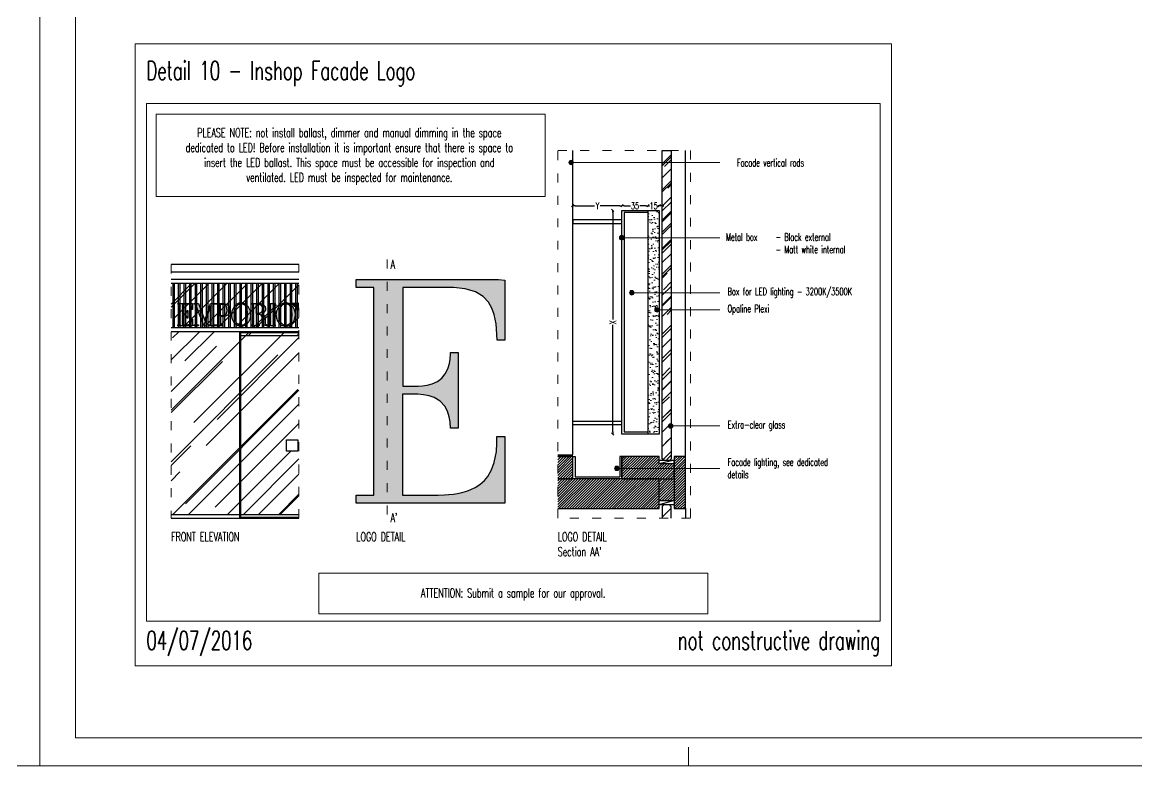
# Model space of a CAD drawing. Header units: millimetres. Extents: x 1734 to 22014, y 983 to 3953.
# Drawn here: x 16050 to 17545, y 983 to 1979 of the extents above; entities that cross this region are included whole.
import ezdxf

# ---------------------------------------------------------------- set-up
doc = ezdxf.new("R2010")
doc.units = ezdxf.units.MM
doc.linetypes.add('ACAD_ISO03W100', pattern=[30, 12, -18])
doc.linetypes.add('CONTINOUS', pattern=[0])
doc.layers.add('LD_base', color=144, linetype='Continuous')
doc.layers.add('LD_quote', color=242, linetype='Continuous')
doc.layers.add('LD_light', color=240, linetype='Continuous', lineweight=5)
doc.layers.add('LD_text', color=7, linetype='Continuous', lineweight=9)
doc.styles.add('SIMPLEX', font='SIMPLEX.SHX', dxfattribs={"width": 0.65})
doc.dimstyles.new('Illuminazione 1_100', dxfattribs={"dimtxt": 9, "dimasz": 3, "dimexe": 0.05, "dimexo": 0.05, "dimgap": 1.5, "dimtad": 0, "dimdec": 0, "dimlfac": -1, "dimzin": 0, "dimdsep": 46, "dimtxsty": 'SIMPLEX', "dimblk": 'LINEET2S', "dimcen": 0, "dimdle": 0.1, "dimse1": 1, "dimse2": 1, "dimclrd": 7, "dimclrt": 256, "dimadec": 0, "dimazin": 0, "dimtfac": 1, "dimtdec": 0, "dimtix": 1, "dimtmove": 2, "dimatfit": 3, "dimldrblk": 'OBLIQUE', "dimfxl": 1, "dimtolj": 1, "dimarcsym": 0})
pattern_1 = [(45, (13127.331, 1452.469), (16.97056, 45.25483), [300, -40, 100, -20]), (45, (13139.07, 1478.35), (-32.95118, 4.6669), [60, -6.6, 120, -15]), (45, (13122.382, 1471.56), (64.063874, 83.014336), [160, -28, 80, -20])]

# ---------------------------------------------------------------- blocks, each defined once
blk = doc.blocks.new('a2')
at = {"layer": 'LD_text'}
blk.add_line((-615, -2100), (-615, -2075), dxfattribs=at)
for points in [[(-1485, -2100), (-1485, 0), (1485, 0), (1485, -2100)], [(-1437.5, -2062.5), (-1437.5, -37.5), (1437.5, -37.5), (1437.5, -2062.5)]]:
    blk.add_lwpolyline(points, close=True, dxfattribs=at)
blk = doc.blocks.new('A$C4D103354')
at = {"layer": 'LD_text'}
blk.add_hatch(color=256, dxfattribs=at).paths.add_polyline_path([(0, 3.5, 1), (7, 3.5, 1)])
blk.add_circle((3.5, 3.5), 3.5, dxfattribs=at)
blk = doc.blocks.new('LINEET2S')
blk.add_line((-1, 0), (0, 0))
at = {"color": 5}
blk.add_line((0.5, 0.5), (-0.5, -0.5), dxfattribs=at)
blk = doc.blocks.new('*D198')
at = {"layer": 'DEFPOINTS', "color": 0, "transparency": 16777216}
for p in [(16854.6, 1727.3), (16889.6, 1733.5), (16889.6, 1727.3)]:
    blk.add_point(p, dxfattribs=at)
at = {"layer": 'LD_quote', "color": 7, "lineweight": -2, "transparency": 16777216}
for p, q in [((16857.6, 1733.5), (16865.9, 1733.5)), ((16886.6, 1733.5), (16878.4, 1733.5))]:
    blk.add_line(p, q, dxfattribs=at)
at = {"layer": 'LD_quote', "color": 7, "lineweight": -2, "transparency": 16777216, "xscale": 3, "yscale": 3, "zscale": 3, "rotation": 180}
blk.add_blockref('LINEET2S', (16854.6, 1733.5), dxfattribs=at)
at = {"layer": 'LD_quote', "color": 7, "lineweight": -2, "transparency": 16777216, "xscale": 3, "yscale": 3, "zscale": 3}
blk.add_blockref('LINEET2S', (16889.6, 1733.5), dxfattribs=at)
at = {"layer": 'LD_quote', "transparency": 16777216, "insert": (16872.1, 1733.5), "char_height": 9, "attachment_point": 5, "style": 'SIMPLEX'}
blk.add_mtext('\\A1;35', dxfattribs=at)
blk = doc.blocks.new('_Oblique')
at = {"color": 0, "linetype": 'ByBlock', "lineweight": -2}
blk.add_line((-0.5, -0.5), (0.5, 0.5), dxfattribs=at)
blk = doc.blocks.new('*D199')
at = {"layer": 'DEFPOINTS', "color": 0, "transparency": 16777216}
for p in [(16889.6, 1727.3), (16904.6, 1733.5), (16904.6, 1727.3)]:
    blk.add_point(p, dxfattribs=at)
at = {"layer": 'LD_quote', "color": 7, "lineweight": -2, "transparency": 16777216}
for p, q in [((16886.6, 1733.5), (16883.6, 1733.5)), ((16889.6, 1733.5), (16891.5, 1733.5)), ((16904.6, 1733.5), (16902.8, 1733.5)), ((16907.6, 1733.5), (16910.6, 1733.5))]:
    blk.add_line(p, q, dxfattribs=at)
at = {"layer": 'LD_quote', "color": 7, "lineweight": -2, "transparency": 16777216, "xscale": 3, "yscale": 3, "zscale": 3}
blk.add_blockref('LINEET2S', (16889.6, 1733.5), dxfattribs=at)
at = {"layer": 'LD_quote', "color": 7, "lineweight": -2, "transparency": 16777216, "xscale": 3, "yscale": 3, "zscale": 3, "rotation": 180}
blk.add_blockref('LINEET2S', (16904.6, 1733.5), dxfattribs=at)
at = {"layer": 'LD_quote', "transparency": 16777216, "insert": (16897.1, 1733.5), "char_height": 9, "attachment_point": 5, "style": 'SIMPLEX'}
blk.add_mtext('\\A1;15', dxfattribs=at)
blk = doc.blocks.new('*D200')
at = {"layer": 'DEFPOINTS', "color": 0, "transparency": 16777216}
for p in [(16854.6, 1727.3), (16842.2, 1427.3), (16854.6, 1427.3)]:
    blk.add_point(p, dxfattribs=at)
at = {"layer": 'LD_quote', "color": 7, "lineweight": -2, "transparency": 16777216}
for p, q in [((16842.2, 1724.3), (16842.2, 1580.8)), ((16842.2, 1430.3), (16842.2, 1573.9))]:
    blk.add_line(p, q, dxfattribs=at)
at = {"layer": 'LD_quote', "color": 7, "lineweight": -2, "transparency": 16777216, "xscale": 3, "yscale": 3, "zscale": 3}
for p, rotation in [((16842.2, 1727.3), 90), ((16842.2, 1427.3), 270)]:
    blk.add_blockref('LINEET2S', p, dxfattribs=dict(at, rotation=rotation))
at = {"layer": 'LD_quote', "transparency": 16777216, "insert": (16842.2, 1577.3), "char_height": 9, "attachment_point": 5, "rotation": 90, "style": 'SIMPLEX'}
blk.add_mtext('\\A1;X', dxfattribs=at)
blk = doc.blocks.new('*D201')
at = {"layer": 'DEFPOINTS', "color": 0, "transparency": 16777216}
for p in [(16788.6, 1733.5), (16788.6, 1727.3), (16854.6, 1727.3)]:
    blk.add_point(p, dxfattribs=at)
at = {"layer": 'LD_quote', "color": 7, "lineweight": -2, "transparency": 16777216}
for p, q in [((16791.6, 1733.5), (16817.9, 1733.5)), ((16851.6, 1733.5), (16825.4, 1733.5))]:
    blk.add_line(p, q, dxfattribs=at)
at = {"layer": 'LD_quote', "color": 7, "lineweight": -2, "transparency": 16777216, "xscale": 3, "yscale": 3, "zscale": 3, "rotation": 180}
blk.add_blockref('LINEET2S', (16788.6, 1733.5), dxfattribs=at)
at = {"layer": 'LD_quote', "color": 7, "lineweight": -2, "transparency": 16777216, "xscale": 3, "yscale": 3, "zscale": 3}
blk.add_blockref('LINEET2S', (16854.6, 1733.5), dxfattribs=at)
at = {"layer": 'LD_quote', "transparency": 16777216, "insert": (16821.6, 1733.5), "char_height": 9, "attachment_point": 5, "style": 'SIMPLEX'}
blk.add_mtext('\\A1;Y', dxfattribs=at)

msp = doc.modelspace()

# ---------------------------------------------------------------- hatches: boundary and pattern name
at = {"layer": 'LD_base'}
h = msp.add_hatch(dxfattribs=at)
h.set_pattern_fill('AR-RROOF', color=151, scale=20, angle=45)
h.set_pattern_definition(pattern_1)
h.paths.add_polyline_path([(16920.643, 1807.504), (16920.643, 1394.332), (16918.643, 1392.332), (16910.643, 1392.332), (16908.643, 1394.332), (16908.643, 1807.504)])
for points in [[(16560.332, 1480.698), (16580.784, 1480.698), (16588.202, 1480.119), (16595.795, 1478.845), (16602.803, 1476.318), (16610.619, 1471.667), (16616.793, 1464.934), (16620.554, 1457.931), (16622.947, 1450.643), (16624.022, 1443.855), (16624.435, 1435.47), (16634.801, 1435.47), (16634.801, 1536.715), (16624.438, 1536.711), (16624.417, 1534.39), (16623.926, 1527.921), (16623.024, 1522.188), (16620.976, 1514.982), (16617.37, 1507.939), (16612.944, 1502.371), (16606.88, 1497.785), (16599.75, 1494.591), (16593.241, 1492.794), (16587.03, 1491.866), (16581.065, 1491.468), (16560.457, 1491.468), (16560.457, 1623.726), (16628.601, 1623.726), (16644.273, 1622.301), (16658.17, 1618.135), (16668.284, 1611.963), (16675.471, 1604.231), (16680.064, 1596.294), (16683.115, 1587.706), (16685.689, 1574.959), (16686.389, 1568.555), (16687.093, 1553.317), (16697.339, 1553.317), (16697.339, 1633.733), (16688.846, 1634.632), (16505.674, 1634.632), (16498.138, 1634.632), (16498.138, 1623.855), (16521.733, 1623.855), (16521.733, 1345.408), (16498.138, 1345.408), (16498.138, 1334.632), (16697.36, 1334.632), (16697.36, 1424.266), (16686.87, 1424.266), (16686.87, 1415.016), (16686.104, 1403.966), (16683.264, 1389.04), (16679.6, 1379.412), (16674.503, 1370.442), (16670.213, 1365.189), (16663.755, 1359.594), (16657.787, 1355.818), (16652.018, 1353.012), (16646.64, 1350.955), (16639.631, 1348.971), (16633.865, 1347.747), (16628.482, 1346.88), (16622.129, 1346.126), (16616.658, 1345.715), (16607.816, 1345.415), (16560.332, 1345.415)], [(16264.824, 1587.238), (16266.869, 1587.238), (16267.611, 1587.181), (16268.37, 1587.053), (16269.071, 1586.8), (16269.853, 1586.335), (16270.47, 1585.662), (16270.846, 1584.962), (16271.085, 1584.233), (16271.193, 1583.554), (16271.234, 1582.716), (16272.271, 1582.716), (16272.271, 1592.84), (16271.234, 1592.84), (16271.232, 1592.608), (16271.183, 1591.961), (16271.093, 1591.387), (16270.888, 1590.667), (16270.528, 1589.963), (16270.085, 1589.406), (16269.479, 1588.947), (16268.766, 1588.628), (16268.115, 1588.448), (16267.494, 1588.355), (16266.897, 1588.315), (16264.836, 1588.315), (16264.836, 1601.541), (16271.651, 1601.541), (16273.218, 1601.399), (16274.608, 1600.982), (16275.619, 1600.365), (16276.338, 1599.592), (16276.797, 1598.798), (16277.102, 1597.939), (16277.36, 1596.665), (16277.43, 1596.024), (16277.5, 1594.5), (16278.525, 1594.5), (16278.525, 1602.542), (16277.675, 1602.632), (16259.358, 1602.632), (16258.604, 1602.632), (16258.604, 1601.554), (16260.964, 1601.554), (16260.964, 1573.709), (16258.604, 1573.709), (16258.604, 1572.632), (16278.527, 1572.632), (16278.527, 1581.595), (16277.478, 1581.595), (16277.478, 1580.67), (16277.401, 1579.565), (16277.117, 1578.073), (16276.751, 1577.11), (16276.241, 1576.213), (16275.812, 1575.688), (16275.166, 1575.128), (16274.569, 1574.75), (16273.992, 1574.47), (16273.455, 1574.264), (16272.754, 1574.066), (16272.177, 1573.943), (16271.639, 1573.857), (16271.004, 1573.781), (16270.456, 1573.74), (16269.572, 1573.71), (16264.824, 1573.71)], [(16421.094, 1599.015), (16421.094, 1602.632), (16412.647, 1602.632), (16412.609, 1602.4), (16412.587, 1601.972), (16412.655, 1601.442), (16412.824, 1600.948), (16413.218, 1600.26), (16413.835, 1599.621), (16414.452, 1599.173), (16414.731, 1599.015)], [(16421.094, 1593.753), (16421.094, 1597.37), (16417.063, 1597.37), (16417.025, 1597.138), (16417.003, 1596.71), (16417.071, 1596.18), (16417.24, 1595.686), (16417.634, 1594.997), (16418.251, 1594.359), (16418.868, 1593.911), (16419.147, 1593.753)]]:
    msp.add_hatch(color=30, dxfattribs=at).paths.add_polyline_path(points)
h = msp.add_hatch(dxfattribs=at)
h.set_pattern_fill('AR-RROOF', color=151, scale=50, angle=45)
h.set_pattern_definition([(45, (10541.263, 2323.714), (42.4264, 113.1371), [750, -100, 250, -50]), (45, (10570.61, 2388.415), (-82.37794, 11.66726), [150, -16.5, 300, -37.5]), (45, (10528.888, 2371.444), (160.15969, 207.53584), [400, -70, 200, -50])])
h.paths.add_polyline_path([(16404.61, 1419.632), (16419.61, 1419.632), (16419.61, 1404.632), (16404.61, 1404.632)], flags=16)
h.paths.add_polyline_path([(16249.699, 1564.632), (16249.699, 1319.632), (16421.094, 1319.632), (16421.094, 1564.632)])
h.paths.add_polyline_path([(16249.699, 1629.632), (16249.699, 1569.632), (16421.094, 1569.632), (16421.094, 1629.632)])
h = msp.add_hatch(color=30, dxfattribs=at)
h.paths.add_polyline_path([(16286.527, 1602.633), (16280.4, 1602.633), (16280.4, 1601.554), (16282.761, 1601.554), (16282.761, 1573.717), (16280.401, 1573.717), (16280.401, 1572.63), (16286.414, 1572.63), (16286.414, 1573.711), (16283.838, 1573.711), (16283.838, 1598.371), (16293.526, 1572.325), (16302.678, 1599.134), (16302.678, 1573.715), (16300.331, 1573.715), (16300.331, 1572.641), (16318.462, 1572.641), (16318.462, 1573.707), (16316.105, 1573.707), (16316.105, 1584.881), (16317.292, 1584.881), (16319.419, 1584.903), (16320.941, 1585.075), (16322.085, 1585.291), (16323.175, 1585.647), (16324.352, 1586.165), (16325.622, 1586.981), (16326.628, 1587.936), (16327.481, 1589.043), (16328.026, 1590.168), (16328.47, 1591.565), (16328.657, 1593.047), (16328.664, 1593.625), (16328.613, 1594.943), (16328.326, 1596.362), (16327.922, 1597.571), (16327.184, 1598.878), (16326.43, 1599.799), (16325.542, 1600.586), (16324.491, 1601.288), (16323.521, 1601.753), (16322.375, 1602.132), (16321.17, 1602.42), (16319.959, 1602.564), (16318.973, 1602.633), (16302.661, 1602.633), (16294.786, 1579.82)])
h.paths.add_polyline_path([(16306.54, 1601.556), (16312.21, 1601.556), (16312.21, 1573.713), (16306.54, 1573.713)], flags=16)
h.paths.add_polyline_path([(16316.106, 1601.54), (16318.023, 1601.54), (16318.826, 1601.48), (16319.723, 1601.333), (16320.776, 1600.99), (16321.621, 1600.544), (16322.175, 1600.116), (16322.87, 1599.378), (16323.456, 1598.389), (16323.907, 1597.17), (16324.202, 1595.709), (16324.299, 1594.527), (16324.316, 1593.378), (16324.257, 1592.06), (16324.046, 1590.68), (16323.751, 1589.636), (16323.357, 1588.74), (16322.728, 1587.809), (16321.78, 1586.981), (16320.682, 1586.433), (16319.643, 1586.164), (16318.615, 1585.984), (16317.517, 1585.954), (16316.106, 1585.954)], flags=16)
h = msp.add_hatch(color=30, dxfattribs=at)
h.paths.add_polyline_path([(16356.268, 1591.037), (16356.002, 1592.093), (16355.598, 1593.253), (16355.246, 1594.153), (16354.879, 1594.955), (16354.367, 1595.929), (16353.959, 1596.633), (16353.323, 1597.591), (16352.889, 1598.202), (16352.356, 1598.856), (16351.669, 1599.605), (16351.046, 1600.228), (16350.245, 1600.902), (16349.355, 1601.55), (16348.579, 1602.02), (16347.612, 1602.503), (16346.646, 1602.846), (16345.883, 1603.062), (16345.078, 1603.24), (16344.554, 1603.305), (16344.089, 1603.342), (16343.64, 1603.354), (16343.191, 1603.342), (16342.726, 1603.305), (16342.202, 1603.24), (16341.397, 1603.062), (16340.634, 1602.846), (16339.668, 1602.503), (16338.701, 1602.02), (16337.926, 1601.55), (16337.035, 1600.902), (16336.234, 1600.228), (16335.611, 1599.605), (16334.924, 1598.856), (16334.391, 1598.202), (16333.957, 1597.591), (16333.321, 1596.633), (16332.913, 1595.929), (16332.401, 1594.955), (16332.034, 1594.153), (16331.682, 1593.253), (16331.278, 1592.093), (16331.012, 1591.037), (16330.828, 1590.051), (16330.683, 1588.894), (16330.591, 1587.579), (16330.641, 1586.514), (16330.79, 1584.852), (16331.259, 1582.7), (16331.643, 1581.571), (16332.346, 1579.76), (16333.391, 1577.991), (16334.486, 1576.516), (16335.583, 1575.312), (16336.809, 1574.281), (16338.056, 1573.443), (16339.432, 1572.755), (16340.765, 1572.282), (16341.927, 1572.046), (16343.066, 1571.917), (16343.433, 1571.918), (16343.64, 1571.918), (16343.847, 1571.918), (16344.214, 1571.917), (16345.353, 1572.046), (16346.515, 1572.282), (16347.848, 1572.755), (16349.224, 1573.443), (16350.471, 1574.281), (16351.697, 1575.312), (16352.794, 1576.516), (16353.889, 1577.991), (16354.934, 1579.76), (16355.637, 1581.571), (16356.021, 1582.7), (16356.49, 1584.852), (16356.639, 1586.514), (16356.689, 1587.579), (16356.597, 1588.894), (16356.452, 1590.051)])
h.paths.add_polyline_path([(16335.764, 1591.381), (16336.106, 1593.956), (16336.522, 1595.726), (16337.12, 1597.447), (16337.555, 1598.378), (16338.409, 1599.744), (16339.138, 1600.521), (16340.004, 1601.229), (16340.938, 1601.76), (16341.764, 1602.035), (16342.433, 1602.173), (16342.945, 1602.241), (16343.476, 1602.281), (16343.64, 1602.281), (16343.804, 1602.281), (16344.335, 1602.241), (16344.847, 1602.173), (16345.516, 1602.035), (16346.342, 1601.76), (16347.276, 1601.229), (16348.142, 1600.521), (16348.871, 1599.744), (16349.726, 1598.378), (16350.161, 1597.447), (16350.758, 1595.726), (16351.174, 1593.956), (16351.516, 1591.381), (16351.654, 1589.153), (16351.683, 1587.307), (16351.657, 1585.583), (16351.55, 1583.979), (16351.422, 1582.69), (16351.24, 1581.487), (16351.031, 1580.363), (16350.594, 1578.822), (16350.144, 1577.627), (16349.658, 1576.611), (16349.074, 1575.677), (16348.415, 1574.909), (16348.001, 1574.506), (16347.489, 1574.095), (16347.061, 1573.813), (16346.676, 1573.607), (16346.15, 1573.387), (16345.648, 1573.219), (16345.194, 1573.107), (16344.84, 1573.041), (16344.38, 1572.982), (16344.081, 1572.964), (16343.841, 1572.953), (16343.64, 1572.953), (16343.439, 1572.953), (16343.199, 1572.964), (16342.9, 1572.982), (16342.44, 1573.041), (16342.086, 1573.107), (16341.632, 1573.219), (16341.13, 1573.387), (16340.604, 1573.607), (16340.219, 1573.813), (16339.791, 1574.095), (16339.279, 1574.506), (16338.865, 1574.909), (16338.206, 1575.677), (16337.622, 1576.611), (16337.136, 1577.627), (16336.686, 1578.822), (16336.249, 1580.363), (16336.04, 1581.487), (16335.858, 1582.69), (16335.73, 1583.979), (16335.623, 1585.583), (16335.597, 1587.307), (16335.626, 1589.153)], flags=16)
h = msp.add_hatch(color=30, dxfattribs=at)
h.paths.add_polyline_path([(16364.056, 1587.892), (16366.999, 1587.892), (16367.749, 1587.834), (16368.858, 1587.615), (16369.782, 1587.257), (16370.602, 1586.692), (16371.353, 1585.642), (16371.745, 1584.476), (16371.896, 1583.287), (16371.896, 1579.723), (16371.998, 1578.629), (16372.226, 1577.512), (16372.557, 1576.533), (16373.034, 1575.6), (16373.405, 1575.048), (16374.002, 1574.373), (16374.575, 1573.872), (16375.053, 1573.541), (16375.616, 1573.232), (16376.111, 1573.016), (16376.619, 1572.848), (16377.019, 1572.75), (16377.573, 1572.661), (16378.056, 1572.632), (16389.282, 1572.632), (16389.282, 1573.711), (16386.916, 1573.711), (16386.916, 1601.555), (16389.282, 1601.555), (16389.282, 1602.632), (16380.693, 1602.632), (16380.693, 1601.554), (16383.058, 1601.554), (16383.058, 1573.709), (16378.376, 1573.709), (16377.909, 1573.765), (16377.514, 1573.887), (16377.057, 1574.169), (16376.514, 1574.716), (16376.178, 1575.354), (16375.982, 1576.022), (16375.894, 1576.834), (16375.894, 1581.263), (16375.844, 1582.461), (16375.656, 1583.809), (16375.272, 1585.079), (16374.807, 1585.976), (16374.266, 1586.703), (16373.747, 1587.237), (16373.215, 1587.644), (16372.563, 1588.003), (16371.916, 1588.281), (16371.446, 1588.438), (16371.849, 1588.579), (16372.201, 1588.723), (16372.91, 1589.092), (16373.612, 1589.552), (16374.411, 1590.238), (16375.074, 1591.049), (16375.551, 1591.763), (16375.991, 1592.715), (16376.313, 1593.894), (16376.42, 1595.12), (16376.343, 1596.353), (16376.001, 1597.699), (16375.67, 1598.478), (16375.079, 1599.434), (16374.217, 1600.352), (16373.511, 1600.888), (16372.673, 1601.417), (16371.534, 1601.919), (16370.664, 1602.192), (16369.599, 1602.43), (16368.749, 1602.543), (16367.904, 1602.611), (16367.236, 1602.633), (16357.829, 1602.633), (16357.829, 1601.551), (16360.19, 1601.551), (16360.19, 1573.71), (16357.835, 1573.71), (16357.835, 1572.635), (16367.702, 1572.635), (16367.702, 1573.711), (16364.056, 1573.711)])
h.paths.add_polyline_path([(16364.049, 1588.975), (16364.049, 1601.554), (16366.185, 1601.554), (16366.48, 1601.543), (16366.789, 1601.522), (16367.082, 1601.491), (16367.632, 1601.392), (16368.174, 1601.254), (16368.817, 1601.005), (16369.445, 1600.686), (16369.903, 1600.359), (16370.495, 1599.81), (16370.986, 1599.189), (16371.389, 1598.488), (16371.675, 1597.802), (16371.929, 1596.832), (16372.061, 1596.036), (16372.12, 1594.796), (16372.011, 1593.924), (16371.805, 1593.174), (16371.406, 1592.217), (16370.887, 1591.299), (16370.342, 1590.645), (16369.733, 1590.094), (16369.072, 1589.634), (16368.197, 1589.251), (16367.449, 1589.067), (16366.616, 1588.975)], flags=16)
h = msp.add_hatch(color=30, dxfattribs=at)
h.paths.add_polyline_path([(16416.493, 1587.579), (16416.401, 1588.894), (16416.257, 1590.051), (16416.072, 1591.037), (16415.807, 1592.093), (16415.402, 1593.253), (16415.05, 1594.153), (16414.683, 1594.955), (16414.172, 1595.929), (16413.764, 1596.633), (16413.128, 1597.591), (16412.693, 1598.202), (16412.16, 1598.856), (16411.473, 1599.605), (16410.85, 1600.228), (16410.049, 1600.902), (16409.159, 1601.55), (16408.383, 1602.02), (16407.416, 1602.503), (16406.45, 1602.846), (16405.687, 1603.062), (16404.882, 1603.24), (16404.358, 1603.305), (16403.893, 1603.342), (16403.444, 1603.354), (16402.995, 1603.342), (16402.53, 1603.305), (16402.007, 1603.24), (16401.201, 1603.062), (16400.438, 1602.846), (16399.472, 1602.503), (16398.505, 1602.02), (16397.73, 1601.55), (16396.84, 1600.902), (16396.038, 1600.228), (16395.415, 1599.605), (16394.728, 1598.856), (16394.196, 1598.202), (16393.761, 1597.591), (16393.125, 1596.633), (16392.717, 1595.929), (16392.205, 1594.955), (16391.839, 1594.153), (16391.486, 1593.253), (16391.082, 1592.093), (16390.816, 1591.037), (16390.632, 1590.051), (16390.487, 1588.894), (16390.395, 1587.579), (16390.445, 1586.514), (16390.594, 1584.852), (16391.063, 1582.7), (16391.447, 1581.571), (16392.151, 1579.76), (16393.195, 1577.991), (16394.29, 1576.516), (16395.387, 1575.312), (16396.613, 1574.281), (16397.86, 1573.443), (16399.236, 1572.755), (16400.57, 1572.282), (16401.731, 1572.046), (16402.871, 1571.917), (16403.237, 1571.918), (16403.444, 1571.918), (16403.651, 1571.918), (16404.018, 1571.917), (16405.158, 1572.046), (16406.319, 1572.282), (16407.652, 1572.755), (16409.028, 1573.443), (16410.276, 1574.281), (16411.501, 1575.312), (16412.598, 1576.516), (16413.693, 1577.991), (16414.738, 1579.76), (16415.441, 1581.571), (16415.825, 1582.7), (16416.294, 1584.852), (16416.443, 1586.514)])
h.paths.add_polyline_path([(16395.401, 1587.307), (16395.431, 1589.153), (16395.568, 1591.381), (16395.91, 1593.956), (16396.326, 1595.726), (16396.924, 1597.447), (16397.359, 1598.378), (16398.213, 1599.744), (16398.942, 1600.521), (16399.808, 1601.229), (16400.742, 1601.76), (16401.568, 1602.035), (16402.237, 1602.173), (16402.749, 1602.241), (16403.28, 1602.281), (16403.444, 1602.281), (16403.609, 1602.281), (16404.14, 1602.241), (16404.651, 1602.173), (16405.32, 1602.035), (16406.146, 1601.76), (16407.081, 1601.229), (16407.946, 1600.521), (16408.675, 1599.744), (16409.53, 1598.378), (16409.965, 1597.447), (16410.562, 1595.726), (16410.978, 1593.956), (16411.32, 1591.381), (16411.458, 1589.153), (16411.488, 1587.307), (16411.461, 1585.583), (16411.354, 1583.979), (16411.226, 1582.69), (16411.044, 1581.487), (16410.835, 1580.363), (16410.398, 1578.822), (16409.948, 1577.627), (16409.462, 1576.611), (16408.878, 1575.677), (16408.219, 1574.909), (16407.805, 1574.506), (16407.293, 1574.095), (16406.866, 1573.813), (16406.48, 1573.607), (16405.954, 1573.387), (16405.452, 1573.219), (16404.998, 1573.107), (16404.644, 1573.041), (16404.184, 1572.982), (16403.885, 1572.964), (16403.645, 1572.953), (16403.444, 1572.953), (16403.243, 1572.953), (16403.003, 1572.964), (16402.705, 1572.982), (16402.244, 1573.041), (16401.89, 1573.107), (16401.437, 1573.219), (16400.934, 1573.387), (16400.408, 1573.607), (16400.023, 1573.813), (16399.596, 1574.095), (16399.084, 1574.506), (16398.669, 1574.909), (16398.011, 1575.677), (16397.426, 1576.611), (16396.94, 1577.627), (16396.491, 1578.822), (16396.053, 1580.363), (16395.844, 1581.487), (16395.662, 1582.69), (16395.534, 1583.979), (16395.428, 1585.583)], flags=16)
h = msp.add_hatch(dxfattribs=at)
h.set_pattern_fill('ANSI31', color=256, scale=20)
h.set_pattern_definition([(45, (-123510.7968, 47881.7215), (-1.767766953, 1.767766953), [])])
h.paths.add_polyline_path([(16924.643, 1387.332), (16904.643, 1387.332), (16904.643, 1397.332), (16854.643, 1397.332), (16854.643, 1367.164), (16904.643, 1367.164), (16924.643, 1367.164)])
h.paths.add_polyline_path([(16939.643, 1397.332), (16924.643, 1397.332), (16924.643, 1338.443), (16924.643, 1338.443), (16924.643, 1332.332), (16924.643, 1327.332), (16939.643, 1327.332)])
h.paths.add_polyline_path([(16924.643, 1367.164), (16904.643, 1367.164), (16904.643, 1338.443), (16924.643, 1338.443)])
h.paths.add_polyline_path([(16768.428, 1397.332), (16768.428, 1367.164), (16788.643, 1367.164), (16788.643, 1397.332)])
h.paths.add_polyline_path([(16768.428, 1367.164), (16768.428, 1327.332), (16904.643, 1327.332), (16904.643, 1367.164), (16854.643, 1367.164)])
h = msp.add_hatch(dxfattribs=at)
h.set_pattern_fill('AR-RROOF', color=151, scale=20, angle=45)
h.set_pattern_definition(pattern_1)
h.paths.add_polyline_path([(16920.643, 1314.632), (16920.643, 1330.332), (16918.643, 1332.332), (16910.643, 1332.332), (16908.643, 1330.332), (16908.643, 1314.632)])
at = {"layer": 'LD_light'}
h = msp.add_hatch(dxfattribs=at)
h.set_pattern_fill('AR-SAND', color=256, scale=5)
h.set_pattern_definition([(37.5, (-120351.068, 46174.0766), (-0.3149668, 9.63411885), [0, -7.6, 0, -8.5, 0, -8.125]), (7.5, (-120351.068, 46174.077), (8.8488835, 14.1107303), [0, -4.1, 0, -6.85, 0, -2.625]), (327.5, (-120357.218, 46174.077), (15.5707093, 0.02829527), [0, -2.5, 0, -9, 0, -11.75]), (317.5, (-120357.218, 46174.077), (15.030633, 4.3883778), [0, -1.25, 0, -5.9, 0, -6.75])])
h.paths.add_polyline_path([(16904.643, 1427.332), (16889.643, 1427.332), (16889.643, 1727.332), (16904.643, 1727.332)])

# ---------------------------------------------------------------- linework, layer by layer
at = {"layer": 'LD_base'}
for p, q in [((16939.643, 1397.332), (16939.643, 1807.504, 0)), ((16421.094, 1654.632), (16249.699, 1654.632)), ((16421.094, 1644.632), (16249.699, 1644.632)), ((16342.763, 1563.632), (16421.094, 1563.632)), ((16342.763, 1563.632), (16342.763, 1314.632)), ((16342.763, 1559.632), (16421.094, 1559.632)), ((16924.643, 1392.332), (16904.643, 1387.332)), ((16924.643, 1338.443), (16904.643, 1332.332)), ((16342.763, 1320.632), (16342.763, 1314.632)), ((16939.643, 1327.332), (16939.643, 1314.632, 0)), ((16421.094, 1315.632), (16342.763, 1315.632))]:
    msp.add_line(p, q, dxfattribs=at)
at = {"layer": 'LD_base', "linetype": 'CONTINOUS'}
for p, q in [((16788.643, 1397.332), (16791.643, 1397.332)), ((16788.643, 1367.164), (16788.643, 1397.332)), ((16791.643, 1397.332), (16791.643, 1369.841)), ((16854.643, 1397.332), (16851.643, 1397.332)), ((16851.643, 1397.332), (16851.643, 1369.841)), ((16854.643, 1367.164), (16854.643, 1397.332)), ((16854.643, 1367.164), (16788.643, 1367.164)), ((16791.643, 1369.841), (16851.643, 1369.841))]:
    msp.add_line(p, q, dxfattribs=at)
at = {"layer": 'LD_base'}
for points in [[(16768.428, 1399.332), (16788.643, 1399.332), (16788.643, 1807.504)], [(16910.643, 1392.332), (16908.643, 1394.332), (16908.643, 1807.504), (16920.643, 1807.504), (16920.643, 1394.332), (16918.643, 1392.332)], [(16904.643, 1427.332), (16854.643, 1427.332), (16854.643, 1727.332), (16904.643, 1727.332)], [(16889.643, 1724.332), (16857.643, 1724.332), (16857.643, 1430.332), (16889.643, 1430.332)], [(16889.643, 1427.332), (16889.643, 1727.332)], [(16904.643, 1727.332), (16904.643, 1427.332)], [(16854.643, 1714.801), (16788.643, 1714.801), (16788.643, 1709.801), (16854.643, 1709.801)], [(16421.094, 1634.632), (16249.699, 1634.632)], [(16249.699, 1629.632), (16421.094, 1629.632)], [(16251.763, 1629.632), (16251.763, 1569.632)], [(16254.263, 1569.632), (16254.263, 1629.632)], [(16259.263, 1629.632), (16259.263, 1569.632)], [(16261.763, 1569.632), (16261.763, 1629.632)], [(16266.763, 1629.632), (16266.763, 1569.632)], [(16269.263, 1569.632), (16269.263, 1629.632)], [(16274.263, 1629.632), (16274.263, 1569.632)], [(16276.763, 1569.632), (16276.763, 1629.632)], [(16281.763, 1629.632), (16281.763, 1569.632)], [(16284.263, 1569.632), (16284.263, 1629.632)], [(16289.263, 1629.632), (16289.263, 1569.632)], [(16291.763, 1569.632), (16291.763, 1629.632)], [(16296.763, 1629.632), (16296.763, 1569.632)], [(16299.263, 1569.632), (16299.263, 1629.632)], [(16304.263, 1629.632), (16304.263, 1569.632)], [(16306.763, 1569.632), (16306.763, 1629.632)], [(16311.763, 1629.632), (16311.763, 1569.632)], [(16314.263, 1569.632), (16314.263, 1629.632)], [(16319.263, 1629.632), (16319.263, 1569.632)], [(16321.763, 1569.632), (16321.763, 1629.632)], [(16326.763, 1629.632), (16326.763, 1569.632)], [(16329.263, 1569.632), (16329.263, 1629.632)], [(16334.263, 1629.632), (16334.263, 1569.632)], [(16336.763, 1569.632), (16336.763, 1629.632)], [(16341.763, 1629.632), (16341.763, 1569.632)], [(16344.263, 1569.632), (16344.263, 1629.632)], [(16349.263, 1629.632), (16349.263, 1569.632)], [(16351.763, 1569.632), (16351.763, 1629.632)], [(16356.763, 1629.632), (16356.763, 1569.632)], [(16359.263, 1569.632), (16359.263, 1629.632)], [(16364.263, 1629.632), (16364.263, 1569.632)], [(16366.763, 1569.632), (16366.763, 1629.632)], [(16371.763, 1629.632), (16371.763, 1569.632)], [(16374.263, 1569.632), (16374.263, 1629.632)], [(16379.263, 1629.632), (16379.263, 1569.632)], [(16381.763, 1569.632), (16381.763, 1629.632)], [(16386.763, 1629.632), (16386.763, 1569.632)], [(16389.263, 1569.632), (16389.263, 1629.632)], [(16394.263, 1629.632), (16394.263, 1569.632)], [(16396.763, 1569.632), (16396.763, 1629.632)], [(16401.763, 1629.632), (16401.763, 1569.632)], [(16404.263, 1569.632), (16404.263, 1629.632)], [(16409.263, 1629.632), (16409.263, 1569.632)], [(16411.763, 1569.632), (16411.763, 1629.632)], [(16416.763, 1629.632), (16416.763, 1569.632)], [(16419.263, 1569.632), (16419.263, 1629.632)], [(16280.4, 1602.633), (16286.527, 1602.633), (16294.786, 1579.82), (16302.661, 1602.633), (16318.973, 1602.633), (16319.959, 1602.564), (16321.17, 1602.42), (16322.375, 1602.132), (16323.521, 1601.753), (16324.491, 1601.288), (16325.542, 1600.586), (16326.43, 1599.799), (16327.184, 1598.878), (16327.922, 1597.571), (16328.326, 1596.362), (16328.613, 1594.943), (16328.664, 1593.625), (16328.657, 1593.047), (16328.47, 1591.565), (16328.026, 1590.168), (16327.481, 1589.043), (16326.628, 1587.936), (16325.622, 1586.981), (16324.352, 1586.165), (16323.175, 1585.647), (16322.085, 1585.291), (16320.941, 1585.075), (16319.419, 1584.903), (16317.292, 1584.881), (16316.105, 1584.881), (16316.105, 1573.707), (16318.462, 1573.707), (16318.462, 1572.641), (16300.331, 1572.641), (16300.331, 1573.715), (16302.678, 1573.715), (16302.678, 1599.134), (16293.526, 1572.325), (16283.838, 1598.371), (16283.838, 1573.711), (16286.414, 1573.711), (16286.414, 1572.63), (16280.401, 1572.63), (16280.401, 1573.717), (16282.761, 1573.717), (16282.761, 1601.554), (16280.4, 1601.554), (16280.4, 1602.633)], [(16316.106, 1601.54), (16318.023, 1601.54), (16318.826, 1601.48), (16319.723, 1601.333), (16320.776, 1600.99), (16321.621, 1600.544), (16322.175, 1600.116), (16322.87, 1599.378), (16323.456, 1598.389), (16323.907, 1597.17), (16324.202, 1595.709), (16324.299, 1594.527), (16324.316, 1593.378), (16324.257, 1592.06), (16324.046, 1590.68), (16323.751, 1589.636), (16323.357, 1588.74), (16322.728, 1587.809), (16321.78, 1586.981), (16320.682, 1586.433), (16319.643, 1586.164), (16318.615, 1585.984), (16317.517, 1585.954), (16316.106, 1585.954), (16316.106, 1601.54)], [(16343.847, 1571.918), (16344.214, 1571.917), (16345.353, 1572.046), (16346.515, 1572.282), (16347.848, 1572.755), (16349.224, 1573.443), (16350.471, 1574.281), (16351.697, 1575.312), (16352.794, 1576.516), (16353.889, 1577.991), (16354.934, 1579.76), (16355.637, 1581.571), (16356.021, 1582.7), (16356.49, 1584.852), (16356.639, 1586.514), (16356.689, 1587.579), (16356.597, 1588.894), (16356.452, 1590.051), (16356.268, 1591.037), (16356.002, 1592.093), (16355.598, 1593.253), (16355.246, 1594.153), (16354.879, 1594.955), (16354.367, 1595.929), (16353.959, 1596.633), (16353.323, 1597.591), (16352.889, 1598.202), (16352.356, 1598.856), (16351.669, 1599.605), (16351.046, 1600.228), (16350.245, 1600.902), (16349.355, 1601.55), (16348.579, 1602.02), (16347.612, 1602.503), (16346.646, 1602.846), (16345.883, 1603.062), (16345.078, 1603.24), (16344.554, 1603.305), (16344.089, 1603.342), (16343.64, 1603.354), (16343.191, 1603.342), (16342.726, 1603.305), (16342.202, 1603.24), (16341.397, 1603.062), (16340.634, 1602.846), (16339.668, 1602.503), (16338.701, 1602.02), (16337.926, 1601.55), (16337.035, 1600.902), (16336.234, 1600.228), (16335.611, 1599.605), (16334.924, 1598.856), (16334.391, 1598.202), (16333.957, 1597.591), (16333.321, 1596.633), (16332.913, 1595.929), (16332.401, 1594.955), (16332.034, 1594.153), (16331.682, 1593.253), (16331.278, 1592.093), (16331.012, 1591.037), (16330.828, 1590.051), (16330.683, 1588.894), (16330.591, 1587.579), (16330.641, 1586.514), (16330.79, 1584.852), (16331.259, 1582.7), (16331.643, 1581.571), (16332.346, 1579.76), (16333.391, 1577.991), (16334.486, 1576.516), (16335.583, 1575.312), (16336.809, 1574.281), (16338.056, 1573.443), (16339.432, 1572.755), (16340.765, 1572.282), (16341.927, 1572.046), (16343.066, 1571.917), (16343.433, 1571.918), (16343.847, 1571.918)], [(16343.804, 1602.281), (16344.335, 1602.241), (16344.847, 1602.173), (16345.516, 1602.035), (16346.342, 1601.76), (16347.276, 1601.229), (16348.142, 1600.521), (16348.871, 1599.744), (16349.726, 1598.378), (16350.161, 1597.447), (16350.758, 1595.726), (16351.174, 1593.956), (16351.516, 1591.381), (16351.654, 1589.153), (16351.683, 1587.307), (16351.657, 1585.583), (16351.55, 1583.979), (16351.422, 1582.69), (16351.24, 1581.487), (16351.031, 1580.363), (16350.594, 1578.822), (16350.144, 1577.627), (16349.658, 1576.611), (16349.074, 1575.677), (16348.415, 1574.909), (16348.001, 1574.506), (16347.489, 1574.095), (16347.061, 1573.813), (16346.676, 1573.607), (16346.15, 1573.387), (16345.648, 1573.219), (16345.194, 1573.107), (16344.84, 1573.041), (16344.38, 1572.982), (16344.081, 1572.964), (16343.841, 1572.953), (16343.64, 1572.953), (16343.439, 1572.953), (16343.199, 1572.964), (16342.9, 1572.982), (16342.44, 1573.041), (16342.086, 1573.107), (16341.632, 1573.219), (16341.13, 1573.387), (16340.604, 1573.607), (16340.219, 1573.813), (16339.791, 1574.095), (16339.279, 1574.506), (16338.865, 1574.909), (16338.206, 1575.677), (16337.622, 1576.611), (16337.136, 1577.627), (16336.686, 1578.822), (16336.249, 1580.363), (16336.04, 1581.487), (16335.858, 1582.69), (16335.73, 1583.979), (16335.623, 1585.583), (16335.597, 1587.307), (16335.626, 1589.153), (16335.764, 1591.381), (16336.106, 1593.956), (16336.522, 1595.726), (16337.12, 1597.447), (16337.555, 1598.378), (16338.409, 1599.744), (16339.138, 1600.521), (16340.004, 1601.229), (16340.938, 1601.76), (16341.764, 1602.035), (16342.433, 1602.173), (16342.945, 1602.241), (16343.476, 1602.281), (16343.804, 1602.281)], [(16367.236, 1602.633), (16367.904, 1602.611), (16368.749, 1602.543), (16369.599, 1602.43), (16370.664, 1602.192), (16371.534, 1601.919), (16372.673, 1601.417), (16373.511, 1600.888), (16374.217, 1600.352), (16375.079, 1599.434), (16375.67, 1598.478), (16376.001, 1597.699), (16376.343, 1596.353), (16376.42, 1595.12), (16376.313, 1593.894), (16375.991, 1592.715), (16375.551, 1591.763), (16375.074, 1591.049), (16374.411, 1590.238), (16373.612, 1589.552), (16372.91, 1589.092), (16372.201, 1588.723), (16371.849, 1588.579), (16371.446, 1588.438), (16371.916, 1588.281), (16372.563, 1588.003), (16373.215, 1587.644), (16373.747, 1587.237), (16374.266, 1586.703), (16374.807, 1585.976), (16375.272, 1585.079), (16375.656, 1583.809), (16375.844, 1582.461), (16375.894, 1581.263), (16375.894, 1576.834), (16375.982, 1576.022), (16376.178, 1575.354), (16376.514, 1574.716), (16377.057, 1574.169), (16377.514, 1573.887), (16377.909, 1573.765), (16378.376, 1573.709), (16383.058, 1573.709), (16383.058, 1601.554), (16380.693, 1601.554), (16380.693, 1602.632), (16389.282, 1602.632), (16389.282, 1601.555), (16386.916, 1601.555), (16386.916, 1573.711), (16389.282, 1573.711), (16389.282, 1572.632), (16378.056, 1572.632), (16377.573, 1572.661), (16377.019, 1572.75), (16376.619, 1572.848), (16376.111, 1573.016), (16375.616, 1573.232), (16375.053, 1573.541), (16374.575, 1573.872), (16374.002, 1574.373), (16373.405, 1575.048), (16373.034, 1575.6), (16372.557, 1576.533), (16372.226, 1577.512), (16371.998, 1578.629), (16371.896, 1579.723), (16371.896, 1583.287), (16371.745, 1584.476), (16371.353, 1585.642), (16370.602, 1586.692), (16369.782, 1587.257), (16368.858, 1587.615), (16367.749, 1587.834), (16366.999, 1587.892), (16364.056, 1587.892), (16364.056, 1573.711), (16367.702, 1573.711), (16367.702, 1572.635), (16357.835, 1572.635), (16357.835, 1573.71), (16360.19, 1573.71), (16360.19, 1601.551), (16357.829, 1601.551), (16357.829, 1602.633), (16367.236, 1602.633)], [(16366.185, 1601.554), (16366.48, 1601.543), (16366.789, 1601.522), (16367.082, 1601.491), (16367.632, 1601.392), (16368.174, 1601.254), (16368.817, 1601.005), (16369.445, 1600.686), (16369.903, 1600.359), (16370.495, 1599.81), (16370.986, 1599.189), (16371.389, 1598.488), (16371.675, 1597.802), (16371.929, 1596.832), (16372.061, 1596.036), (16372.12, 1594.796), (16372.011, 1593.924), (16371.805, 1593.174), (16371.406, 1592.217), (16370.887, 1591.299), (16370.342, 1590.645), (16369.733, 1590.094), (16369.072, 1589.634), (16368.197, 1589.251), (16367.449, 1589.067), (16366.616, 1588.975), (16364.049, 1588.975), (16364.049, 1601.554), (16366.185, 1601.554)], [(16403.651, 1571.918), (16404.018, 1571.917), (16405.158, 1572.046), (16406.319, 1572.282), (16407.652, 1572.755), (16409.028, 1573.443), (16410.276, 1574.281), (16411.501, 1575.312), (16412.598, 1576.516), (16413.693, 1577.991), (16414.738, 1579.76), (16415.441, 1581.571), (16415.825, 1582.7), (16416.294, 1584.852), (16416.443, 1586.514), (16416.493, 1587.579), (16416.401, 1588.894), (16416.257, 1590.051), (16416.072, 1591.037), (16415.807, 1592.093), (16415.402, 1593.253), (16415.05, 1594.153), (16414.683, 1594.955), (16414.172, 1595.929), (16413.764, 1596.633), (16413.128, 1597.591), (16412.693, 1598.202), (16412.16, 1598.856), (16411.473, 1599.605), (16410.85, 1600.228), (16410.049, 1600.902), (16409.159, 1601.55), (16408.383, 1602.02), (16407.416, 1602.503), (16406.45, 1602.846), (16405.687, 1603.062), (16404.882, 1603.24), (16404.358, 1603.305), (16403.893, 1603.342), (16403.444, 1603.354), (16402.995, 1603.342), (16402.53, 1603.305), (16402.007, 1603.24), (16401.201, 1603.062), (16400.438, 1602.846), (16399.472, 1602.503), (16398.505, 1602.02), (16397.73, 1601.55), (16396.84, 1600.902), (16396.038, 1600.228), (16395.415, 1599.605), (16394.728, 1598.856), (16394.196, 1598.202), (16393.761, 1597.591), (16393.125, 1596.633), (16392.717, 1595.929), (16392.205, 1594.955), (16391.839, 1594.153), (16391.486, 1593.253), (16391.082, 1592.093), (16390.816, 1591.037), (16390.632, 1590.051), (16390.487, 1588.894), (16390.395, 1587.579), (16390.445, 1586.514), (16390.594, 1584.852), (16391.063, 1582.7), (16391.447, 1581.571), (16392.151, 1579.76), (16393.195, 1577.991), (16394.29, 1576.516), (16395.387, 1575.312), (16396.613, 1574.281), (16397.86, 1573.443), (16399.236, 1572.755), (16400.57, 1572.282), (16401.731, 1572.046), (16402.871, 1571.917), (16403.237, 1571.918), (16403.651, 1571.918)], [(16403.609, 1602.281), (16404.14, 1602.241), (16404.651, 1602.173), (16405.32, 1602.035), (16406.146, 1601.76), (16407.081, 1601.229), (16407.946, 1600.521), (16408.675, 1599.744), (16409.53, 1598.378), (16409.965, 1597.447), (16410.562, 1595.726), (16410.978, 1593.956), (16411.32, 1591.381), (16411.458, 1589.153), (16411.488, 1587.307), (16411.461, 1585.583), (16411.354, 1583.979), (16411.226, 1582.69), (16411.044, 1581.487), (16410.835, 1580.363), (16410.398, 1578.822), (16409.948, 1577.627), (16409.462, 1576.611), (16408.878, 1575.677), (16408.219, 1574.909), (16407.805, 1574.506), (16407.293, 1574.095), (16406.866, 1573.813), (16406.48, 1573.607), (16405.954, 1573.387), (16405.452, 1573.219), (16404.998, 1573.107), (16404.644, 1573.041), (16404.184, 1572.982), (16403.885, 1572.964), (16403.645, 1572.953), (16403.444, 1572.953), (16403.243, 1572.953), (16403.003, 1572.964), (16402.705, 1572.982), (16402.244, 1573.041), (16401.89, 1573.107), (16401.437, 1573.219), (16400.934, 1573.387), (16400.408, 1573.607), (16400.023, 1573.813), (16399.596, 1574.095), (16399.084, 1574.506), (16398.669, 1574.909), (16398.011, 1575.677), (16397.426, 1576.611), (16396.94, 1577.627), (16396.491, 1578.822), (16396.053, 1580.363), (16395.844, 1581.487), (16395.662, 1582.69), (16395.534, 1583.979), (16395.428, 1585.583), (16395.401, 1587.307), (16395.431, 1589.153), (16395.568, 1591.381), (16395.91, 1593.956), (16396.326, 1595.726), (16396.924, 1597.447), (16397.359, 1598.378), (16398.213, 1599.744), (16398.942, 1600.521), (16399.808, 1601.229), (16400.742, 1601.76), (16401.568, 1602.035), (16402.237, 1602.173), (16402.749, 1602.241), (16403.28, 1602.281), (16403.609, 1602.281)], [(16421.094, 1602.632), (16412.647, 1602.632), (16412.609, 1602.4), (16412.587, 1601.972), (16412.655, 1601.442), (16412.824, 1600.948), (16413.218, 1600.26), (16413.835, 1599.621), (16414.452, 1599.173), (16414.731, 1599.015), (16421.094, 1599.015)], [(16421.094, 1569.632), (16249.699, 1569.632)], [(16421.094, 1564.632), (16249.699, 1564.632)], [(16341.763, 1314.632), (16341.763, 1564.632)], [(16346.263, 1563.632), (16346.263, 1564.632)], [(16347.263, 1564.632), (16347.263, 1563.632)], [(16854.643, 1439.863), (16788.643, 1439.863), (16788.643, 1444.863), (16854.643, 1444.863)], [(16768.428, 1397.332), (16786.643, 1397.332), (16786.643, 1399.332)], [(16768.428, 1367.164), (16788.643, 1367.164), (16788.643, 1397.332), (16768.428, 1397.332)], [(16904.643, 1387.332), (16904.643, 1397.332), (16854.643, 1397.332), (16854.643, 1367.164), (16904.643, 1367.164), (16924.643, 1367.164), (16924.643, 1392.332)], [(16904.643, 1392.332), (16924.643, 1392.332)], [(16924.643, 1387.332), (16904.643, 1387.332)], [(16768.428, 1327.332), (16904.643, 1327.332), (16904.643, 1367.164), (16768.428, 1367.164)], [(16910.643, 1332.332), (16908.643, 1330.332), (16908.643, 1314.632)], [(16920.643, 1314.632), (16920.643, 1330.332), (16918.643, 1332.332)], [(16249.699, 1319.632), (16421.094, 1319.632)], [(16249.699, 1314.632), (16421.094, 1314.632)], [(16346.263, 1315.632), (16346.263, 1314.632)], [(16347.263, 1314.632), (16347.263, 1315.632)]]:
    msp.add_lwpolyline(points, dxfattribs=at)
for points in [[(16685.689, 1574.959), (16683.115, 1587.706), (16680.064, 1596.294), (16675.471, 1604.231), (16668.284, 1611.963), (16658.17, 1618.135), (16644.273, 1622.301), (16628.601, 1623.726), (16560.457, 1623.726), (16560.457, 1491.468), (16581.065, 1491.468), (16587.03, 1491.866), (16593.241, 1492.794), (16599.75, 1494.591), (16606.88, 1497.785), (16612.944, 1502.371), (16617.37, 1507.939), (16620.976, 1514.982), (16623.024, 1522.188), (16623.926, 1527.921), (16624.417, 1534.39), (16624.438, 1536.711), (16634.801, 1536.715), (16634.801, 1435.47), (16624.435, 1435.47), (16624.022, 1443.855), (16622.947, 1450.643), (16620.554, 1457.931), (16616.793, 1464.934), (16610.619, 1471.667), (16602.803, 1476.318), (16595.795, 1478.845), (16588.202, 1480.119), (16580.784, 1480.698), (16560.332, 1480.698), (16560.332, 1345.415), (16607.816, 1345.415), (16616.658, 1345.715), (16622.129, 1346.126), (16628.482, 1346.88), (16633.865, 1347.747), (16639.631, 1348.971), (16646.64, 1350.955), (16652.018, 1353.012), (16657.787, 1355.818), (16663.755, 1359.594), (16670.213, 1365.189), (16674.503, 1370.442), (16679.6, 1379.412), (16683.264, 1389.04), (16686.104, 1403.966), (16686.87, 1415.016), (16686.87, 1424.266), (16697.36, 1424.266), (16697.36, 1334.632), (16498.138, 1334.632), (16498.138, 1345.408), (16521.733, 1345.408), (16521.733, 1623.855), (16498.138, 1623.855), (16498.138, 1634.632), (16688.846, 1634.632), (16697.339, 1633.733), (16697.339, 1553.317), (16687.093, 1553.317), (16686.389, 1568.555)], [(16277.36, 1596.665), (16277.102, 1597.939), (16276.797, 1598.798), (16276.338, 1599.592), (16275.619, 1600.365), (16274.608, 1600.982), (16273.218, 1601.399), (16271.651, 1601.541), (16264.836, 1601.541), (16264.836, 1588.315), (16266.897, 1588.315), (16267.494, 1588.355), (16268.115, 1588.448), (16268.766, 1588.628), (16269.479, 1588.947), (16270.085, 1589.406), (16270.528, 1589.963), (16270.888, 1590.667), (16271.093, 1591.387), (16271.183, 1591.961), (16271.232, 1592.608), (16271.234, 1592.84), (16272.271, 1592.84), (16272.271, 1582.716), (16271.234, 1582.716), (16271.193, 1583.554), (16271.085, 1584.233), (16270.846, 1584.962), (16270.47, 1585.662), (16269.853, 1586.335), (16269.071, 1586.8), (16268.37, 1587.053), (16267.611, 1587.181), (16266.869, 1587.238), (16264.824, 1587.238), (16264.824, 1573.71), (16269.572, 1573.71), (16270.456, 1573.74), (16271.004, 1573.781), (16271.639, 1573.857), (16272.177, 1573.943), (16272.754, 1574.066), (16273.455, 1574.264), (16273.992, 1574.47), (16274.569, 1574.75), (16275.166, 1575.128), (16275.812, 1575.688), (16276.241, 1576.213), (16276.751, 1577.11), (16277.117, 1578.073), (16277.401, 1579.565), (16277.478, 1580.67), (16277.478, 1581.595), (16278.527, 1581.595), (16278.527, 1572.632), (16258.604, 1572.632), (16258.604, 1573.709), (16260.964, 1573.709), (16260.964, 1601.554), (16258.604, 1601.554), (16258.604, 1602.632), (16277.675, 1602.632), (16278.525, 1602.542), (16278.525, 1594.5), (16277.5, 1594.5), (16277.43, 1596.024)], [(16306.54, 1573.713), (16312.21, 1573.713), (16312.21, 1601.556), (16306.54, 1601.556)], [(16404.61, 1419.632), (16419.61, 1419.632), (16419.61, 1404.632), (16404.61, 1404.632)], [(16924.643, 1327.332), (16939.643, 1327.332), (16939.643, 1397.332), (16924.643, 1397.332)], [(16904.643, 1338.443), (16924.643, 1338.443), (16924.643, 1332.332), (16904.643, 1332.332)]]:
    msp.add_lwpolyline(points, close=True, dxfattribs=at)
at = {"layer": 'LD_base', "elevation": 0}
msp.add_lwpolyline([(16421.094, 1597.37), (16417.063, 1597.37), (16417.025, 1597.138), (16417.003, 1596.71), (16417.071, 1596.18), (16417.24, 1595.686), (16417.634, 1594.997), (16418.251, 1594.359), (16418.868, 1593.911), (16419.147, 1593.753), (16421.094, 1593.753)], dxfattribs=at)
at = {"layer": 'LD_text'}
for p, q in [((16786.437, 1791.499), (16985.864, 1791.499)), ((16854.253, 1690.572), (16985.864, 1690.572)), ((16867.762, 1616.823), (16985.864, 1616.823)), ((16901.66, 1593.897), (16985.864, 1593.897)), ((16919.993, 1438.215), (16985.864, 1438.215)), ((16847.741, 1381.379), (16985.864, 1381.379))]:
    msp.add_line(p, q, dxfattribs=at)
at = {"layer": 'LD_text', "linetype": 'ACAD_ISO03W100'}
msp.add_line((16539.338, 1661.401), (16539.338, 1307.229), dxfattribs=at)
at = {"layer": 'LD_text'}
for points in [[(16201.525, 1950.497), (17216.113, 1950.497), (17216.113, 1116.469), (16201.525, 1116.469)], [(17201.113, 1870.497), (16216.525, 1870.497), (16216.525, 1176.469), (17201.113, 1176.469)], [(16229.391, 1856.414), (16751.521, 1856.414), (16751.521, 1745.92), (16229.391, 1745.92)], [(16447.754, 1240.857), (16969.884, 1240.857), (16969.884, 1186.177), (16447.754, 1186.177)]]:
    msp.add_lwpolyline(points, close=True, dxfattribs=at)
at = {"layer": 'LD_text', "linetype": 'ACAD_ISO03W100'}
for points in [[(16946.621, 1314.632), (16768.428, 1314.632), (16768.428, 1807.504), (16946.621, 1807.504)], [(16421.094, 1654.632), (16249.699, 1654.632), (16249.699, 1314.632), (16421.094, 1314.632)]]:
    msp.add_lwpolyline(points, close=True, dxfattribs=at)

# ---------------------------------------------------------------- block references
at = {"layer": 'LD_text'}
for p in [(14588.729, 3082.667), (17558.729, 3082.667)]:
    msp.add_blockref('a2', p, dxfattribs=at)
at = {"layer": 'LD_text', "xscale": 0.8749920866247883, "yscale": 0.8749920866247883, "zscale": 0.8749920866247883}
for p in [(16783.374, 1788.436), (16851.19, 1687.51), (16864.7, 1613.761), (16898.597, 1590.834), (16916.931, 1435.152), (16844.678, 1378.316)]:
    msp.add_blockref('A$C4D103354', p, dxfattribs=at)

# ---------------------------------------------------------------- texts
at = {"layer": 'LD_light', "insert": (16708.711, 1212.269), "char_height": 12, "width": 521.9139, "attachment_point": 5, "style": 'SIMPLEX'}
msp.add_mtext('ATTENTION: Submit a sample for our approval.', dxfattribs=at)
at = {"layer": 'LD_text', "style": 'SIMPLEX'}
for s, insert, char_height, width, attachment_point in [('Detail 10 - Inshop Facade Logo', (16216.525, 1910.497), 25, 1941.12812, 4), ('PLEASE NOTE: not install ballast, dimmer and manual dimming in the space dedicated to LED! Before installation it is important ensure that there is space to insert the LED ballast. This space must be accessible for inspection and ventilated. LED must be inspected for maintenance.', (16488.786, 1799.506), 12, 475.89811, 5), ('{\\C7;04/07/2016}', (16216.525, 1146.469), 25, 1657.93662, 4), ('{\\C7;not constructive drawing}', (17201.113, 1146.511), 25, 426.04326, 6)]:
    msp.add_mtext(s, dxfattribs=dict(at, insert=insert, char_height=char_height, width=width, attachment_point=attachment_point))
at = {"layer": 'LD_text', "color": 7, "style": 'SIMPLEX'}
for s, insert, char_height, width, attachment_point in [('Facade vertical rods', (17098.803, 1791.23), 10, 287.68944, 6), ('   Metal box^I- Black external\\P^I   ^I- Matt white internal', (16980.7, 1683.214), 10, 196.23499, 4), ('A', (16543.966, 1660.958), 12, 134.51498, 1), ('Box for LED lighting - 3200K/3500K', (16996.269, 1616.823), 10, 192.9798, 4), ('Opaline Plexi', (16996.269, 1593.897), 10, 150.11102, 4), ('Extra-clear glass', (16996.269, 1438.215), 10, 150.11102, 4), ('Facade lighting, see dedicated details', (16996.269, 1381.379), 10, 150.11102, 4), ("A'", (16543.966, 1321.273), 12, 134.51498, 1), ('FRONT ELEVATION', (16249.699, 1295.664), 12, 134.51498, 1), ('LOGO DETAIL', (16498.138, 1295.664), 12, 134.51498, 1), ("LOGO DETAIL\\PSection AA'", (16768.428, 1295.664), 12, 134.51498, 1)]:
    msp.add_mtext(s, dxfattribs=dict(at, insert=insert, char_height=char_height, width=width, attachment_point=attachment_point))

# ---------------------------------------------------------------- dimensions: what is measured, and where the dimension line sits
at = {"layer": 'LD_quote'}
dim = msp.add_linear_dim(base=(16788.643, 1733.503), p1=(16854.643, 1727.332), p2=(16788.643, 1727.332), text='Y', dimstyle='Illuminazione 1_100', dxfattribs=at)
dim.commit()
dim.dimension.update_dxf_attribs({"geometry": '*D201', "text_midpoint": (16821.643, 1733.503)})
for base, p1, p2, picture, middle in [((16889.643, 1733.503), (16854.643, 1727.332), (16889.643, 1727.332), '*D198', (16872.143, 1733.503)), ((16904.643, 1733.503), (16889.643, 1727.332), (16904.643, 1727.332), '*D199', (16897.143, 1733.503))]:
    dim = msp.add_linear_dim(base=base, p1=p1, p2=p2, dimstyle='Illuminazione 1_100', dxfattribs=at)
    dim.commit()
    dim.dimension.update_dxf_attribs({"geometry": picture, "text_midpoint": middle})
dim = msp.add_linear_dim(base=(16842.238, 1427.332), p1=(16854.643, 1727.332), p2=(16854.643, 1427.332), angle=90, text='X', dimstyle='Illuminazione 1_100', dxfattribs=at)
dim.commit()
dim.dimension.update_dxf_attribs({"geometry": '*D200', "text_midpoint": (16842.238, 1577.332)})

doc.saveas('drawing.dxf')
